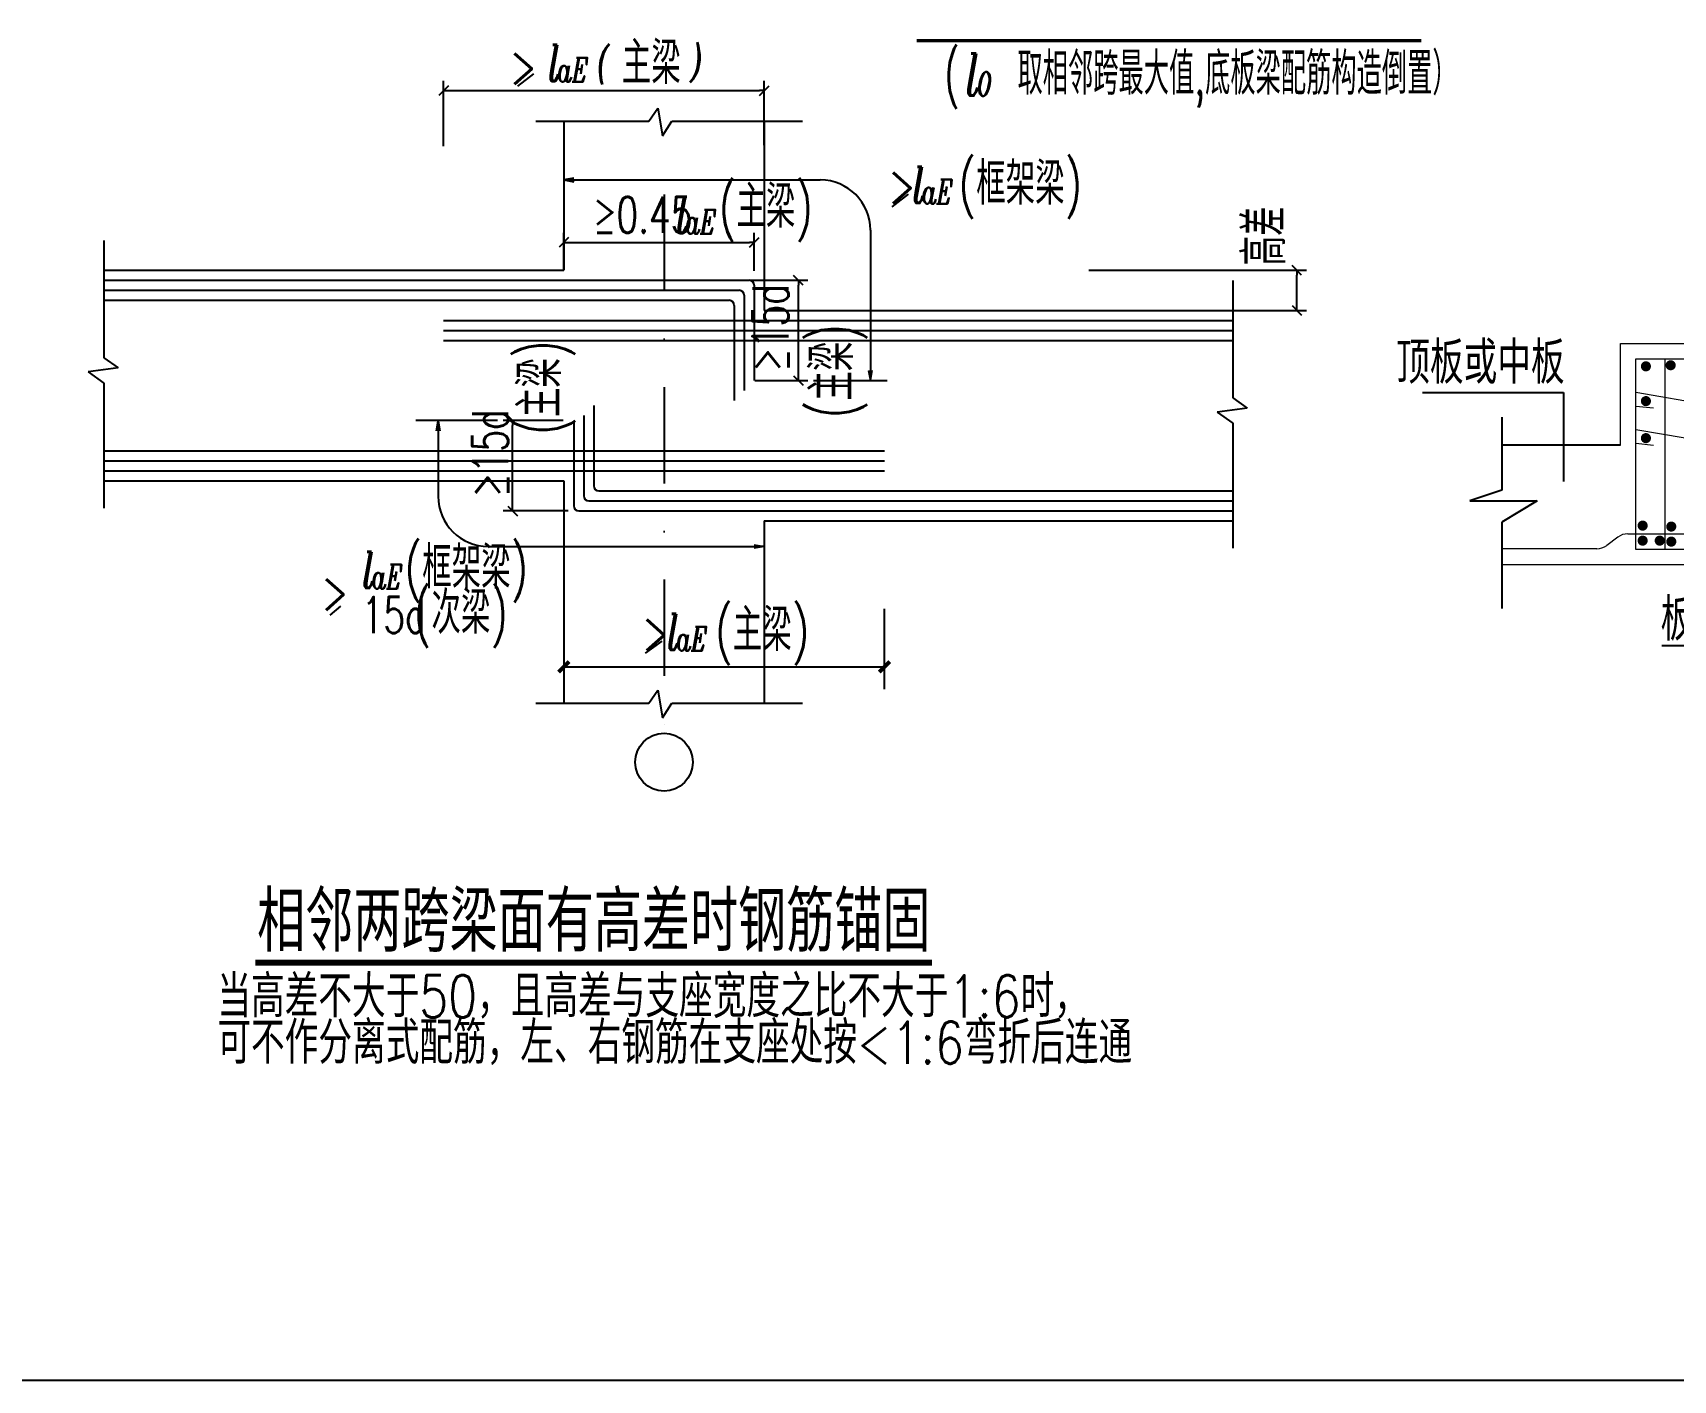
# Model space of a CAD drawing. Header units: millimetres. Extents: x -897614 to 191467, y -439928 to 101803.
# Drawn here: x -79984 to -62932, y 59799 to 73798 of the extents above; entities that cross this region are included whole.
import ezdxf

# ---------------------------------------------------------------- set-up
doc = ezdxf.new("R2010")
doc.units = ezdxf.units.MM
doc.header["$LTSCALE"] = 1000
doc.linetypes.add('DASHDOTX2', pattern=[2, 1, -0.5, 0, -0.5])
doc.linetypes.add('DASHED', pattern=[19.05, 12.7, -6.35])
for name, color, linetype in [('2', 4, 'DASHED'), ('3', 3, 'Continuous'), ('DET1', 3, 'DASHDOTX2'), ('DIM', 3, 'Continuous'), ('DOORS', 7, 'Continuous'), ('GJ', 1, 'Continuous'), ('HH', 3, 'Continuous')]:
    doc.layers.add(name, color=color, linetype=linetype)
doc.layers.add('_0', color=7, linetype='Continuous', lineweight=0)
doc.layers.add('DY', color=1, linetype='Continuous', plot=False)
doc.styles.add('DIMFONT', font='italic.shx', dxfattribs={"width": 0.7, "bigfont": 'hzfs.shx'})
doc.styles.add('HZTXT', font='simplex.shx', dxfattribs={"width": 0.8, "bigfont": 'hztxt.shx'})
doc.dimstyles.new('D50', dxfattribs={"dimscale": 0, "dimtxt": 250, "dimasz": 50, "dimexe": 100, "dimexo": 5, "dimgap": 50, "dimtad": 1, "dimdec": 4, "dimlfac": 0.1, "dimrnd": 1, "dimdsep": 46, "dimtxsty": 'HZTXT', "dimblk1": 'ZZ', "dimblk2": 'ZZ', "dimsah": 1, "dimcen": 1, "dimclrd": 3, "dimclrt": 256, "dimadec": 0, "dimazin": 0, "dimtfac": 0.00072, "dimtdec": 4, "dimtix": 1, "dimtmove": 2, "dimatfit": 3, "dimldrblk": 'ZZ', "dimfxl": 0, "dimtolj": 1, "dimarcsym": 0})

# ---------------------------------------------------------------- blocks, each defined once
blk = doc.blocks.new('DIM10')
at = {"layer": '2', "const_width": 40}
blk.add_lwpolyline([(-53, -53), (53, 53)], dxfattribs=at)
blk = doc.blocks.new('Z')
at = {"layer": 'DIM', "color": 81, "linetype": 'Continuous'}
blk.add_line((-1, -1), (1, 1), dxfattribs=at)
blk = doc.blocks.new('ZZ')
blk.add_line((0, 0), (-1, 0))
at = {"layer": 'DIM'}
blk.add_blockref('Z', (0, 0), dxfattribs=at)
blk = doc.blocks.new('*D1777')
at = {"layer": 'Defpoints', "color": 0, "transparency": 16777216}
for p in [(-74996, 69769), (-74467, 69769), (-74415, 68831)]:
    blk.add_point(p, dxfattribs=at)
at = {"layer": 'DIM', "color": 0, "lineweight": -2, "transparency": 16777216}
for p, q in [((-74472, 69769), (-75096, 69769)), ((-74420, 68831), (-75096, 68831))]:
    blk.add_line(p, q, dxfattribs=at)
at = {"layer": 'DIM', "color": 3, "lineweight": -2, "transparency": 16777216}
blk.add_line((-74996, 68881), (-74996, 69719), dxfattribs=at)
at = {"layer": 'DIM', "color": 3, "lineweight": -2, "transparency": 16777216, "xscale": 50, "yscale": 50, "zscale": 50}
for p, rotation in [((-74996, 69769), 90), ((-74996, 68831), 270)]:
    blk.add_blockref('ZZ', p, dxfattribs=dict(at, rotation=rotation))
blk = doc.blocks.new('_OPEN')
at = {"color": 0, "linetype": 'ByBlock'}
for p, q in [((-1, 0.17), (0, 0)), ((0, 0), (-1, -0.17)), ((0, 0), (-1, 0))]:
    blk.add_line(p, q, dxfattribs=at)
blk = doc.blocks.new('*D1778')
at = {"layer": 'Defpoints', "color": 0, "transparency": 16777216}
for p in [(-72537, 71227), (-72026, 71227), (-72485, 70186)]:
    blk.add_point(p, dxfattribs=at)
at = {"layer": 'DIM', "color": 0, "lineweight": -2, "transparency": 16777216}
for p, q in [((-72532, 71227), (-71926, 71227)), ((-72480, 70186), (-71926, 70186))]:
    blk.add_line(p, q, dxfattribs=at)
at = {"layer": 'DIM', "color": 3, "lineweight": -2, "transparency": 16777216}
blk.add_line((-72026, 70236), (-72026, 71177), dxfattribs=at)
at = {"layer": 'DIM', "color": 3, "lineweight": -2, "transparency": 16777216, "xscale": 50, "yscale": 50, "zscale": 50}
for p, rotation in [((-72026, 71227), 90), ((-72026, 70186), 270)]:
    blk.add_blockref('ZZ', p, dxfattribs=dict(at, rotation=rotation))
blk = doc.blocks.new('*D1779')
at = {"layer": 'Defpoints', "color": 0, "transparency": 16777216}
for p in [(-72485, 71621), (-74464, 71331), (-72485, 71320)]:
    blk.add_point(p, dxfattribs=at)
at = {"layer": 'DIM', "color": 0, "lineweight": -2, "transparency": 16777216}
for p, q in [((-74464, 71336), (-74464, 71721)), ((-72485, 71325), (-72485, 71721))]:
    blk.add_line(p, q, dxfattribs=at)
at = {"layer": 'DIM', "color": 3, "lineweight": -2, "transparency": 16777216}
blk.add_line((-74414, 71621), (-72535, 71621), dxfattribs=at)
at = {"layer": 'DIM', "color": 3, "lineweight": -2, "transparency": 16777216, "xscale": 50, "yscale": 50, "zscale": 50, "rotation": 180}
blk.add_blockref('ZZ', (-74464, 71621), dxfattribs=at)
at = {"layer": 'DIM', "color": 3, "lineweight": -2, "transparency": 16777216, "xscale": 50, "yscale": 50, "zscale": 50}
blk.add_blockref('ZZ', (-72485, 71621), dxfattribs=at)
blk = doc.blocks.new('*D1780')
at = {"layer": 'Defpoints', "color": 0, "transparency": 16777216}
for p in [(-69013, 71331), (-66844, 71331), (-67511, 70915)]:
    blk.add_point(p, dxfattribs=at)
at = {"layer": 'DIM', "color": 0, "lineweight": -2, "transparency": 16777216}
for p, q in [((-69008, 71331), (-66744, 71331)), ((-67506, 70915), (-66744, 70915))]:
    blk.add_line(p, q, dxfattribs=at)
at = {"layer": 'DIM', "color": 3, "lineweight": -2, "transparency": 16777216}
blk.add_line((-66844, 70965), (-66844, 71281), dxfattribs=at)
at = {"layer": 'DIM', "color": 3, "lineweight": -2, "transparency": 16777216, "xscale": 50, "yscale": 50, "zscale": 50}
for p, rotation in [((-66844, 71331), 90), ((-66844, 70915), 270)]:
    blk.add_blockref('ZZ', p, dxfattribs=dict(at, rotation=rotation))
blk = doc.blocks.new('*D1781')
at = {"layer": 'Defpoints', "color": 0, "transparency": 16777216}
for p in [(-72381, 73198), (-75714, 72617), (-72381, 72626)]:
    blk.add_point(p, dxfattribs=at)
at = {"layer": 'DIM', "color": 0, "lineweight": -2, "transparency": 16777216}
for p, q in [((-75714, 72622), (-75714, 73298)), ((-72381, 72631), (-72381, 73298))]:
    blk.add_line(p, q, dxfattribs=at)
at = {"layer": 'DIM', "color": 3, "lineweight": -2, "transparency": 16777216}
blk.add_line((-75664, 73198), (-72431, 73198), dxfattribs=at)
at = {"layer": 'DIM', "color": 3, "lineweight": -2, "transparency": 16777216, "xscale": 50, "yscale": 50, "zscale": 50, "rotation": 180}
blk.add_blockref('ZZ', (-75714, 73198), dxfattribs=at)
at = {"layer": 'DIM', "color": 3, "lineweight": -2, "transparency": 16777216, "xscale": 50, "yscale": 50, "zscale": 50}
blk.add_blockref('ZZ', (-72381, 73198), dxfattribs=at)
blk = doc.blocks.new('反梁钢筋放置')
at = {"color": 2}
for p, q in [((-1081, 1063), (-31, 1063)), ((-1081, 220), (-1081, 1063)), ((-31, 1063), (-31, 220)), ((4918, 1020), (2887, 1020)), ((4918, 1020), (5919, 1020)), ((-31, 220), (970, 220)), ((3868, 26), (2880, 26)), ((3868, 26), (3868, -1345)), ((4918, -1345), (4918, 26)), ((4918, 26), (5919, 26)), ((-31, -775), (-2062, -775)), ((-31, -775), (970, -775)), ((3868, -1345), (4918, -1345))]:
    blk.add_line(p, q, dxfattribs=at)
at = {"color": 1}
for p, q in [((-955, -649), (-955, 937)), ((-955, 937), (-157, 937)), ((-712, -649), (-712, 937)), ((-422, -652), (-422, 934)), ((-157, 937), (-157, -649)), ((3669, 887), (2880, 887)), ((3845, 791), (3752, 860)), ((3994, 894), (3994, -1219)), ((4792, 894), (3994, 894)), ((4236, 894), (4236, -1219)), ((4526, 897), (4526, -1216)), ((4792, -1219), (4792, 894)), ((4959, 799), (5023, 857)), ((5117, 893), (5919, 893)), ((3928, 764), (4865, 764)), ((-955, 659), (-157, 522)), ((-157, 638), (-314, 654)), ((-955, 543), (-807, 528)), ((-955, 350), (-157, 214)), ((-157, 329), (-314, 346)), ((-955, 235), (-807, 220)), ((3994, -168), (4792, -31)), ((3994, -52), (4141, -37)), ((4792, -147), (4635, -163)), ((3994, -447), (4792, -310)), ((3994, -331), (4141, -317)), ((-1021, -518), (-83, -518)), ((4792, -426), (4635, -442)), ((-1280, -642), (-2069, -642)), ((-1104, -546), (-1197, -614)), ((-157, -649), (-955, -649)), ((10, -554), (75, -612)), ((168, -648), (970, -648)), ((3994, -744), (4792, -608)), ((3994, -629), (4141, -614)), ((4792, -723), (4635, -740)), ((3994, -994), (4792, -857)), ((3994, -878), (4141, -864)), ((4792, -973), (4635, -989)), ((3994, -1219), (4792, -1219))]:
    blk.add_line(p, q, dxfattribs=at)
at = {"color": 1, "const_width": 42}
for points in [[(-892, 874, 1), (-850, 874, 1)], [(-686, 883, 1), (-644, 883, 1)], [(-472, 881, 1), (-430, 881, 1)], [(-241, 874, 1), (-199, 874, 1)], [(4029, 821, -1), (4071, 821, -1)], [(4171, 821, -1), (4213, 821, -1)], [(4268, 829, -1), (4310, 829, -1)], [(4455, 829, -1), (4497, 829, -1)], [(4570, 829, -1), (4612, 829, -1)], [(4708, 821, -1), (4750, 821, -1)], [(4029, 695, -1), (4071, 695, -1)], [(4268, 703, -1), (4310, 703, -1)], [(4455, 703, -1), (4497, 703, -1)], [(4708, 695, -1), (4750, 695, -1)], [(-892, 585, 1), (-850, 585, 1)], [(-241, 585, 1), (-199, 585, 1)], [(-892, 277, 1), (-850, 277, 1)], [(-241, 277, 1), (-199, 277, 1)], [(4057, -94, -1), (4099, -94, -1)], [(4708, -94, -1), (4750, -94, -1)], [(-919, -450, 1), (-877, -450, 1)], [(-241, -450, 1), (-199, -450, 1)], [(4057, -373, -1), (4099, -373, -1)], [(4708, -373, -1), (4750, -373, -1)], [(-919, -575, 1), (-877, -575, 1)], [(-777, -575, 1), (-735, -575, 1)], [(-681, -458, 1), (-639, -458, 1)], [(-681, -583, 1), (-639, -583, 1)], [(-493, -458, 1), (-451, -458, 1)], [(-493, -583, 1), (-451, -583, 1)], [(-379, -583, 1), (-337, -583, 1)], [(-241, -575, 1), (-199, -575, 1)], [(4057, -671, -1), (4099, -671, -1)], [(4708, -671, -1), (4750, -671, -1)], [(4057, -920, -1), (4099, -920, -1)], [(4708, -920, -1), (4750, -920, -1)], [(4057, -1156, -1), (4099, -1156, -1)], [(4263, -1165, -1), (4305, -1165, -1)], [(4476, -1163, -1), (4518, -1163, -1)], [(4708, -1156, -1), (4750, -1156, -1)]]:
    blk.add_lwpolyline(points, format="xyb", close=True, dxfattribs=at)
at = {"color": 1}
for centre, start, end in [((3669, 747), 53.5307, 90), ((5117, 753), 90, 131.8398), ((3928, 904), 233.5307, 270), ((4865, 904), 270, 311.8398), ((-1021, -658), 90, 126.4693), ((-83, -658), 48.1602, 90), ((-1280, -502), 270, 306.4693), ((168, -508), 228.1602, 270)]:
    blk.add_arc(centre, 140, start, end, dxfattribs=at)
at = {"layer": 'DIM'}
for p, q in [((5137, 1392), (4209, 1392)), ((5440, 893), (5137, 1392)), ((-2729, 657), (-1557, 657)), ((-1557, 657), (-1557, -84)), ((3727, 296), (3541, -773)), ((492, -648), (188, -1450)), ((3541, -773), (2964, -773)), ((188, -1450), (-739, -1450))]:
    blk.add_line(p, q, dxfattribs=at)
at = {"layer": 'DOORS', "color": 3}
for p, q in [((2880, 667), (2880, 1384)), ((5919, 667), (5919, 1384)), ((3175, 491), (2880, 667)), ((6213, 491), (5919, 667)), ((-2069, 452), (-2069, -155)), ((970, 481), (970, -155)), ((2586, 491), (3175, 491)), ((2586, 491), (2880, 314)), ((5652, 491), (6213, 491)), ((5919, 400), (5652, 491)), ((2880, -414), (2880, 314)), ((5919, -461), (5919, 400)), ((-2069, -155), (-2335, -245)), ((-2335, -245), (-1774, -245)), ((-1774, -245), (-2069, -422)), ((970, -155), (703, -245)), ((703, -245), (1265, -245)), ((1265, -245), (970, -422)), ((-2069, -422), (-2069, -1139)), ((970, -422), (970, -1139))]:
    blk.add_line(p, q, dxfattribs=at)
at = {"layer": 'DOORS', "color": 2}
blk.add_line((-1081, 220), (-2069, 220), dxfattribs=at)
at = {"layer": 'HH', "const_width": 50}
blk.add_lwpolyline([(985, -2387), (3628, -2387)], dxfattribs=at)
at = {"layer": 'DIM', "style": 'HZTXT', "width": 0.8}
for s, height, p in [('板钢筋', 350, (4316, 1439)), ('顶板或中板 ', 350, (-2947, 729)), ('底板', 350, (2882, -730)), ('板钢筋', 350, (-749, -1406)), ('反梁钢筋放置', 500, (1153, -2249))]:
    blk.add_text(s, height=height, dxfattribs=at).set_placement(p)

msp = doc.modelspace()

# ---------------------------------------------------------------- linework, layer by layer
at = {"color": 4, "linetype": 'ByBlock'}
msp.add_line((-71130.8676, 66980.2904), (-71130.8676, 67812.88704), dxfattribs=at)
at = {"color": 3, "linetype": 'ByBlock'}
msp.add_line((-74463.15927, 67211.59785), (-71131.90927, 67211.59785), dxfattribs=at)
at = {"layer": '2'}
for p, q in [((-79246.64705, 71640.47195), (-79246.64705, 70421.53183)), ((-67510.66427, 71223.80528), (-67510.66427, 70004.86516)), ((-79097.33018, 70316.69802), (-79409.48856, 70275.11271)), ((-79409.48856, 70275.11271), (-79246.64705, 70158.11485)), ((-79246.64705, 70421.53183), (-79097.33018, 70316.69802)), ((-79246.64705, 70158.11485), (-79246.64705, 68859.55578)), ((-67510.66427, 70004.86516), (-67361.3474, 69900.03136)), ((-67361.3474, 69900.03136), (-67673.50578, 69858.44605)), ((-67673.50578, 69858.44605), (-67510.66427, 69741.44818)), ((-67510.66427, 69741.44818), (-67510.66427, 68442.88911))]:
    msp.add_line(p, q, dxfattribs=at)
at = {"layer": '3'}
for p, q in [((-73579.63334, 72879.0237), (-73486.83243, 73015.89666)), ((-73486.83243, 73015.89666), (-73438.64692, 72727.03248)), ((-74753.31614, 72879.0237), (-73579.63334, 72879.0237)), ((-74464.20094, 72879.0237), (-74464.20094, 71331.44293)), ((-73438.64692, 72727.03248), (-73340.8533, 72879.0237)), ((-73340.8533, 72879.0237), (-71982.35313, 72879.0237)), ((-72380.8676, 72879.0237), (-72380.8676, 70914.77626)), ((-79246.64705, 71331.44293), (-74464.20094, 71331.44293)), ((-72380.8676, 70914.77626), (-67510.66427, 70914.77626)), ((-79246.64705, 69143.94293), (-74464.20094, 69143.94293)), ((-74464.20094, 69143.94293), (-74464.20094, 66831.89461)), ((-72380.8676, 68727.27626), (-72380.8676, 66831.89461)), ((-72380.8676, 68727.27626), (-67510.66427, 68727.27626)), ((-73579.63334, 66831.89461), (-73486.83243, 66968.76757)), ((-73486.83243, 66968.76757), (-73438.64692, 66679.90339)), ((-74753.31614, 66831.89461), (-73579.63334, 66831.89461)), ((-73438.64692, 66679.90339), (-73340.8533, 66831.89461)), ((-73340.8533, 66831.89461), (-71982.35313, 66831.89461))]:
    msp.add_line(p, q, dxfattribs=at)
at = {"layer": 'Defpoints', "color": 0, "linetype": 'ByBlock'}
for p in [(-74464.20094, 67211.59785), (-71130.8676, 67211.59785)]:
    msp.add_point(p, dxfattribs=at)
at = {"layer": 'DET1', "color": 221}
msp.add_line((-73422.53427, 72117.01308), (-73422.53427, 66520.2784), dxfattribs=at)
at = {"layer": 'DIM', "color": 3, "linetype": 'ByBlock'}
for p, q in [((-74359.39616, 72269.45601), (-71798.3605, 72269.45601)), ((-75770.6844, 69663.83967), (-75770.6844, 68982.54087))]:
    msp.add_line(p, q, dxfattribs=at)
at = {"layer": 'DIM'}
for p, q in [((-71277.52717, 71748.62268), (-71277.52717, 70280.6699)), ((-71869.53175, 70185.60959), (-71101.29125, 70185.60959)), ((-75152.45086, 69768.94293), (-76002.74508, 69768.94293)), ((-75249.85106, 68461.70753), (-72485.87599, 68461.70753))]:
    msp.add_line(p, q, dxfattribs=at)
for points in [[(-74359.39616, 72269.45601, 41.25, 0, 0), (-74463.56283, 72269.45601, 0, 0, 0)], [(-71277.52717, 70290.21386, 41.25, 0, 0), (-71277.52717, 70186.04719, 0, 0, 0)], [(-75770.6844, 69663.83967, 41.25, 0, 0), (-75770.6844, 69768.00634, 0, 0, 0)], [(-72485.87599, 68461.70753, 41.25, 0, 0), (-72381.70932, 68461.70753, 0, 0, 0)]]:
    msp.add_lwpolyline(points, format="xyseb", dxfattribs=at)
msp.add_circle((-73422.53427, 66220.2784), 300, dxfattribs=at)
at = {"layer": 'DIM', "color": 3, "linetype": 'ByBlock'}
for centre, start, end in [((-71798.3605, 71748.62268), 0, 90), ((-75249.85106, 68982.54087), 180, 270)]:
    msp.add_arc(centre, 520.83333, start, end, dxfattribs=at)
at = {"layer": 'DY'}
msp.add_lwpolyline([(-107793.83845, 59798.86498), (-48393.83845, 59798.86498), (-48393.83845, 101803.15069), (-107793.83845, 101803.15069)], close=True, dxfattribs=at)
at = {"layer": 'GJ'}
for p, q in [((-79246.64705, 71227.27626), (-72537.1176, 71227.27626)), ((-79246.64705, 71123.10959), (-72641.28427, 71123.10959)), ((-72485.03427, 71175.19293), (-72485.03427, 70185.60959)), ((-79246.64705, 71018.94293), (-72745.45094, 71018.94293)), ((-72693.3676, 70966.85959), (-72693.3676, 69977.27626)), ((-72589.20094, 71071.02626), (-72589.20094, 70081.44293)), ((-75714.20094, 70810.60959), (-67510.66427, 70810.60959)), ((-75714.20094, 70706.44293), (-67510.66427, 70706.44293)), ((-75714.20094, 70602.27626), (-67510.66427, 70602.27626)), ((-74151.70094, 69925.19293), (-74151.70094, 69091.85959)), ((-74360.03427, 69768.94293), (-74360.03427, 68883.52626)), ((-74255.8676, 69821.02626), (-74255.8676, 68987.69293)), ((-79246.64705, 69456.44293), (-71130.8676, 69456.44293)), ((-79246.64705, 69352.27626), (-71130.8676, 69352.27626)), ((-79246.64705, 69248.10959), (-71130.8676, 69248.10959)), ((-74203.78427, 68935.60959), (-67510.66427, 68935.60959)), ((-74099.6176, 69039.77626), (-67510.66427, 69039.77626)), ((-74307.95094, 68831.44293), (-67510.66427, 68831.44293))]:
    msp.add_line(p, q, dxfattribs=at)
for centre, start, end in [((-72641.28427, 71071.02626), 0, 90), ((-72537.1176, 71175.19293), 0, 90), ((-72745.45094, 70966.85959), 0, 90), ((-74099.6176, 69091.85959), 180, 270), ((-74203.78427, 68987.69293), 180, 270), ((-74307.95094, 68883.52626), 180, 270)]:
    msp.add_arc(centre, 52.08333, start, end, dxfattribs=at)
at = {"layer": 'HH', "color": 7}
for p, q in [((-74943.56911, 73245.8509), (-74774.64425, 73370.68112)), ((-71050.5631, 71990.72271), (-70882.42646, 72121.38859)), ((-76893.44735, 67748.22671), (-76780.59835, 67842.91827)), ((-73615.96985, 67353.13814), (-73443.09788, 67478.76024))]:
    msp.add_line(p, q, dxfattribs=at)
at = {"layer": 'HH'}
for points, const_width in [([(-70794.67822, 73717.38792), (-65551.64944, 73717.38792)], 36), ([(-77669.44952, 64135.72371), (-70638.22639, 64135.72371)], 62.5)]:
    msp.add_lwpolyline(points, dxfattribs=dict(at, const_width=const_width))

# ---------------------------------------------------------------- block references
at = {"color": 3, "linetype": 'ByBlock'}
for name, p, xscale, yscale, zscale in [('_OPEN', (-74463.56283, 72269.45601), -104.1666666666279, 104.1666666667443, 104.1666666666668), ('_OPEN', (-72381.70932, 68461.70753), 104.1666666666279, 104.1666666667443, 104.1666666666668), ('DIM10', (-74464.20094, 67211.59785), 1.041666666627862, 1.041666666744277, 1.041666666666668), ('DIM10', (-71130.8676, 67211.59785), 1.041666666627862, 1.041666666744277, 1.041666666666668)]:
    msp.add_blockref(name, p, dxfattribs=dict(at, xscale=xscale, yscale=yscale, zscale=zscale))
at = {"color": 3, "linetype": 'ByBlock', "yscale": 104.1666666667443, "zscale": 104.1666666666668, "rotation": 90}
for p, xscale in [((-71277.52717, 70186.04719), -104.1666666667443), ((-75770.6844, 69768.00634), 104.1666666667443)]:
    msp.add_blockref('_OPEN', p, dxfattribs=dict(at, xscale=xscale))
at = {"layer": '_0', "xscale": 1.25, "yscale": 1.25, "zscale": 1.25}
msp.add_blockref('反梁钢筋放置', (-62126.75707, 69240.63439), dxfattribs=at)

# ---------------------------------------------------------------- texts
at = {"layer": 'DIM', "color": 7, "width": 0.7}
for s, height, style, p in [('l', 375, 'DIMFONT', (-74633.90671, 73297.89737)), ('(', 275, 'DIMFONT', (-74115.84295, 73354.45623)), ('主梁', 437.5, 'HZTXT', (-73860.93573, 73266.32407)), (')', 275, 'DIMFONT', (-73153.5835, 73373.59383)), ('>', 375, 'DIMFONT', (-75022.56168, 73263.6558)), ('aE', 250, 'DIMFONT', (-74535.68202, 73289.27656)), ('(框架梁)', 437.5, 'HZTXT', (-70360.62087, 72012.80223)), ('>', 375, 'DIMFONT', (-71084.0139, 72025.18112)), ('l', 375, 'DIMFONT', (-70844.7249, 72031.74539)), ('(主梁)', 437.5, 'HZTXT', (-72853.35155, 71772.28594)), ('aE', 250, 'DIMFONT', (-70746.50022, 72023.12457)), ('≥0.45', 375, 'HZTXT', (-74162.82122, 71718.57089)), ('l', 375, 'DIMFONT', (-73302.88041, 71718.44349)), ('aE', 250, 'DIMFONT', (-73204.65573, 71709.82267)), ('l', 375, 'DIMFONT', (-76564.70104, 68031.08543)), ('(框架梁)', 437.5, 'HZTXT', (-76119.53131, 68023.61333)), ('aE', 250, 'DIMFONT', (-76466.47635, 68022.46462)), ('>', 375, 'DIMFONT', (-76979.64697, 67800.01066)), ('(次梁)', 437.5, 'HZTXT', (-76023.75789, 67554.73922)), ('15d', 375, 'HZTXT', (-76564.70104, 67562.21132)), ('(主梁)', 437.5, 'HZTXT', (-72890.70488, 67374.3027)), ('>', 375, 'DIMFONT', (-73645.93243, 67379.63627)), ('l', 375, 'DIMFONT', (-73396.42689, 67386.20054)), ('aE', 250, 'DIMFONT', (-73298.20221, 67377.57972))]:
    msp.add_text(s, height=height, dxfattribs=dict(at, style=style)).set_placement(p)
at = {"layer": 'DIM'}
for s, height, style, width, p in [('(   取相邻跨最大值,底板梁配筋构造倒置）', 437.5, 'HZTXT', 0.6, (-70505.91233, 73155.68396)), ('l', 437.5, 'DIMFONT', 0.7, (-70295.62165, 73146.8525)), ('0', 250, 'DIMFONT', 0.7, (-70167.88393, 73141.88691)), ('相邻两跨梁面有高差时钢筋锚固', 625, 'HZTXT', 0.8, (-77651.97332, 64251.28064)), ('当高差不大于50，且高差与支座宽度之比不大于1:6时，', 437.5, 'HZTXT', 0.8, (-78065.97864, 63568.63245)), ('可不作分离式配筋，左、右钢筋在支座处按<1:6弯折后连通', 437.5, 'HZTXT', 0.8, (-78065.97864, 63086.56558))]:
    msp.add_text(s, height=height, dxfattribs=dict(at, style=style, width=width)).set_placement(p)
at = {"layer": 'DIM', "color": 7, "width": 0.7}
for s, height, style, p in [('高差', 437.5, 'DIMFONT', (-66961.51481, 71382.29065)), ('≥15d', 375, 'HZTXT', (-72128.38749, 70274.43303)), ('(主梁)', 437.5, 'HZTXT', (-71456.8714, 69793.4157)), ('(主梁)', 437.5, 'HZTXT', (-74493.00441, 69622.28522)), ('≥15d', 375, 'HZTXT', (-75041.15831, 68974.89333))]:
    msp.add_text(s, height=height, rotation=90, dxfattribs=dict(at, style=style)).set_placement(p)

# ---------------------------------------------------------------- dimensions: what is measured, and where the dimension line sits
at = {"layer": 'DIM'}
for base, p1, p2, picture, middle in [((-72380.8676, 73198.11108), (-75714.20094, 72616.60918), (-72380.8676, 72625.93111), '*D1781', (-74047.53427, 73198.11108)), ((-72485.03427, 71620.68833), (-74464.20094, 71331.44293), (-72485.03427, 71320.03959), '*D1779', (-73474.6176, 71620.68833))]:
    dim = msp.add_linear_dim(base=base, p1=p1, p2=p2, text=' ', dimstyle='D50', override={"dimscale": 1}, dxfattribs=at)
    dim.commit()
    dim.dimension.update_dxf_attribs({"geometry": picture, "text_midpoint": middle})
for base, p1, p2, picture, middle in [((-66843.9768, 71331.44293), (-67510.66427, 70914.77626), (-69012.77885, 71331.44293), '*D1780', (-66843.9768, 71123.10959)), ((-72025.78175, 71227.27626), (-72485.03427, 70185.60959), (-72537.1176, 71227.27626), '*D1778', (-72025.78175, 70706.44293)), ((-74996.20086, 69768.94293), (-74415.20457, 68831.44293), (-74467.28791, 69768.94293), '*D1777', (-74996.20086, 69300.19293))]:
    dim = msp.add_linear_dim(base=base, p1=p1, p2=p2, angle=90, text=' ', dimstyle='D50', override={"dimscale": 1}, dxfattribs=at)
    dim.commit()
    dim.dimension.update_dxf_attribs({"geometry": picture, "text_midpoint": middle})

doc.saveas('drawing.dxf')
